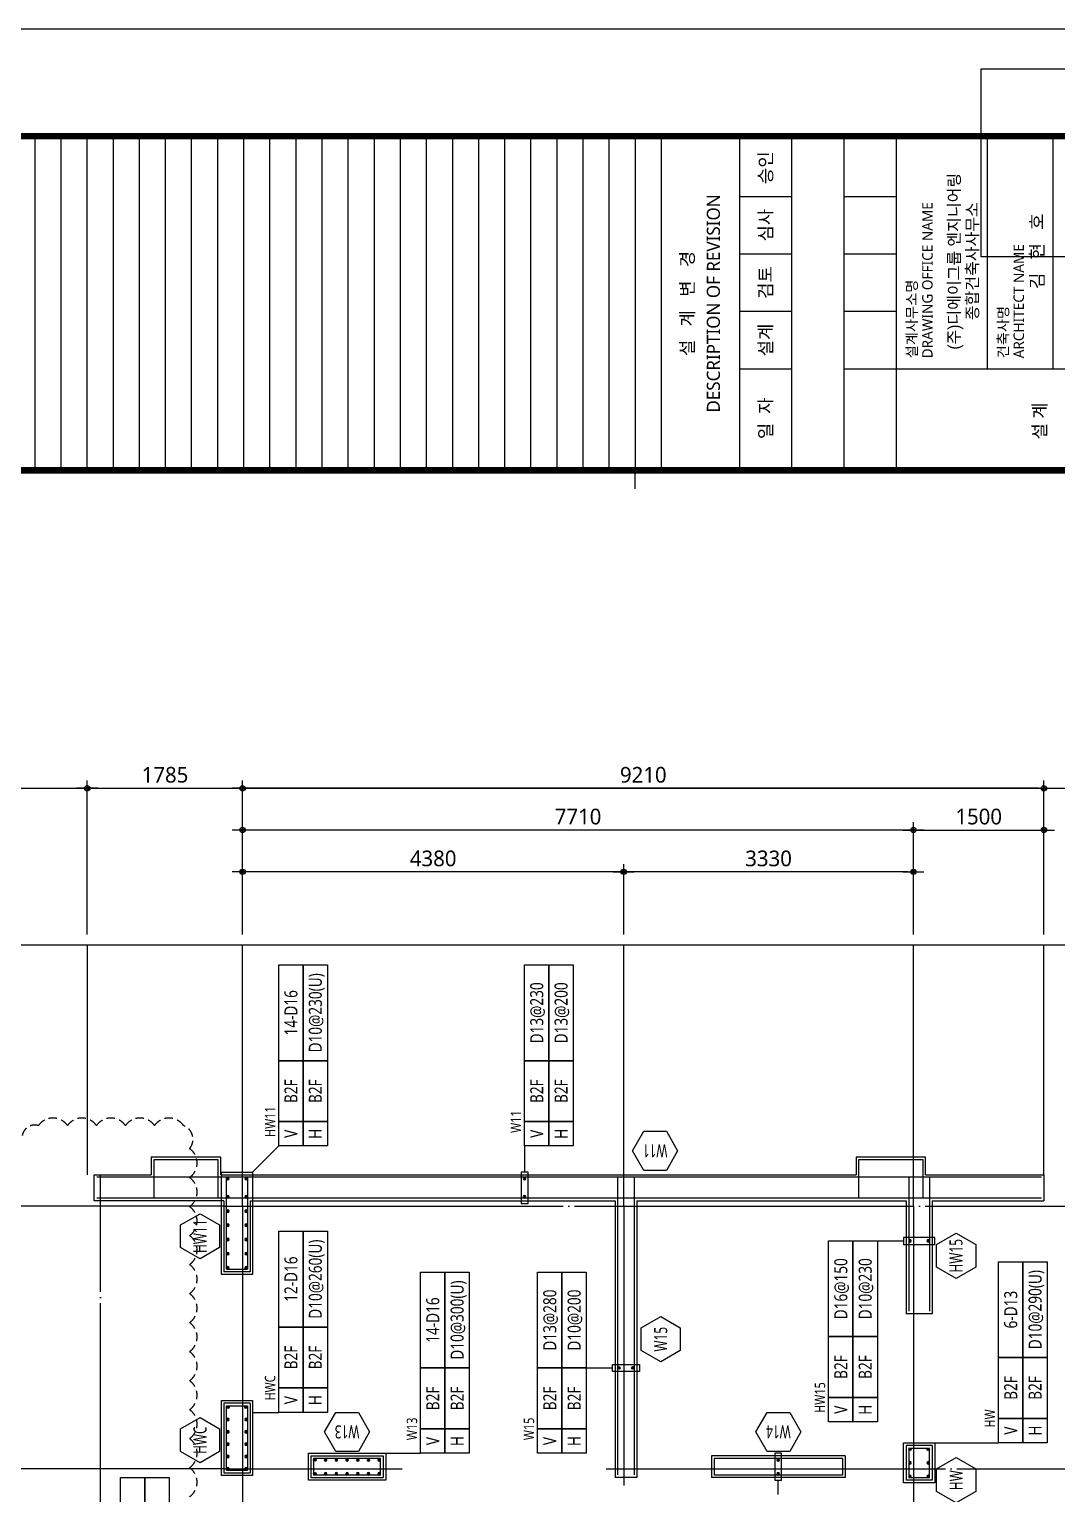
# Model space of a CAD drawing. Header units: millimetres. Extents: x 262481 to 2519995, y -394348 to 364571.
# Drawn here: x 333655 to 345464, y -318494 to -301669 of the extents above; entities that cross this region are included whole.
import ezdxf
from ezdxf.enums import TextEntityAlignment as Align
from ezdxf.xclip import XClip

# ---------------------------------------------------------------- set-up
doc = ezdxf.new("R2010")
doc.units = ezdxf.units.MM
doc.header["$LTSCALE"] = 65
doc.header["$XCLIPFRAME"] = 0
for name, pattern in [('CEN', [62, 60, -1, 0, -1]), ('FORM_고양장항A-1BL-S-성능$0$HID', [2.3, 1.5, -0.8]), ('XS-벽체$0$CEN', [62, 60, -1, 0, -1]), ('XS-벽체$0$HID', [2.3, 1.5, -0.8])]:
    doc.linetypes.add(name, pattern=pattern)
doc.layers.get('Defpoints').update_dxf_attribs({"color": 145})
for name, color, linetype in [('BAR', 2, 'Continuous'), ('BARR', 1, 'Continuous'), ('BOX', 7, 'Continuous'), ('CEN', 1, 'CEN'), ('DIM', 7, 'Continuous'), ('FORM_고양장항A-1BL-S-성능$0$FORM', 7, 'Continuous'), ('FORM_고양장항A-1BL-S-성능$0$FTEXT', 3, 'Continuous'), ('FORM_고양장항A-1BL-S-성능$0$시흥장현 A-9BL(건축폼)$0$FORM TEXT', 7, 'Continuous'), ('LEADER', 7, 'Continuous'), ('M', 7, 'Continuous'), ('NAME-W', 4, 'Continuous'), ('SEC', 11, 'Continuous'), ('TEXT-배근', 3, 'Continuous'), ('XS-벽체$0$BAR', 3, 'Continuous'), ('XS-벽체$0$CEN', 1, 'XS-벽체$0$CEN'), ('XS-벽체$0$WALL', 4, 'Continuous')]:
    doc.layers.add(name, color=color, linetype=linetype)
for name, color, linetype, plot in [('DEFPOINT', 144, 'Continuous', False), ('FORM_고양장항A-1BL-S-성능$0$DEFPOINT', 144, 'Continuous', False), ('XS-벽체$0$1215', 181, 'XS-벽체$0$HID', False)]:
    doc.layers.add(name, color=color, linetype=linetype, plot=plot)
doc.styles.add('FORM_고양장항A-1BL-S-성능$0$맑은고딕', font='malgun.ttf')
doc.styles.add('FORM_고양장항A-1BL-S-성능$0$시흥장현 A-9BL(건축폼)$0$FORM-의정부고산(건축)$0$돋움', font='Dotum.ttf')
doc.styles.add('맑은고딕', font='malgun.ttf')
doc.dimstyles.new('DIM_60', dxfattribs={"dimscale": 60, "dimtxt": 3, "dimasz": 1, "dimexe": 1.5, "dimexo": 2, "dimgap": 1, "dimtad": 1, "dimdec": 0, "dimzin": 0, "dimdsep": 46, "dimtxsty": '맑은고딕', "dimblk1": 'DIMDOT', "dimblk2": 'DIMDOT', "dimsah": 1, "dimcen": 0.09, "dimdle": 2, "dimclrd": 7, "dimclre": 7, "dimclrt": 3, "dimadec": 0, "dimazin": 0, "dimtfac": 1, "dimtdec": 0, "dimtix": 1, "dimtmove": 2, "dimatfit": 3, "dimldrblk": 'DIMDOT', "dimfxl": 0, "dimtolj": 1, "dimtzin": 0, "dimarcsym": 0})
picture_1 = doc.add_image_def('image1.jpg', size_in_pixel=(2126, 2126))

# ---------------------------------------------------------------- blocks, each defined once
blk = doc.blocks.new('XS-벽체', base_point=(1093553, 0))
at = {"layer": 'XS-벽체$0$1215'}
blk.add_lwpolyline([(100981, 527718, 0.520567), (100981, 528051, 0.520567), (100981, 528385, 0.520567), (100981, 528718, 0.520567), (100981, 529051, 0.520567), (100981, 529385, 0.520567), (100981, 529718, 0.520567), (100981, 530051, 0.520567), (100981, 530385, 0.520567), (100981, 530718, 0.520567), (100981, 531051, 0.520567), (100981, 531385, 0.520567), (100981, 531718, 0.520567), (100911, 531982, 0.520567), (100578, 531982, 0.520567), (100244, 531982, 0.520567), (99911, 531982, 0.520567), (99578, 531982, 0.520567), (99244, 531982, 0.520567), (99056, 531836, 0.520567)], format="xyb", dxfattribs=at)
at = {"layer": 'XS-벽체$0$BAR'}
for p, q in [((101311, 531588), (100571, 531588)), ((100571, 531588), (100571, 531148)), ((101311, 531148), (101311, 531588)), ((109411, 531588), (108671, 531588)), ((108671, 531588), (108671, 531148)), ((109411, 531148), (109411, 531588)), ((110771, 531388), (99916, 531388)), ((101406, 530333), (101406, 531388)), ((101646, 531388), (101646, 530333)), ((105901, 531388), (105901, 527968)), ((106091, 531388), (106091, 527968)), ((109246, 531388), (109246, 529848)), ((109486, 531388), (109486, 529848)), ((110771, 531148), (99916, 531148)), ((101406, 528023), (101406, 528763)), ((101646, 528763), (101646, 528023)), ((103176, 528158), (102406, 528158)), ((108486, 528158), (107011, 528158)), ((109246, 528278), (109246, 527938)), ((109486, 527938), (109486, 528278)), ((102406, 527968), (103176, 527968)), ((107011, 527968), (108486, 527968))]:
    blk.add_line(p, q, dxfattribs=at)
at = {"layer": 'XS-벽체$0$CEN'}
for p, q in [((99956, 522013), (99956, 531418)), ((101376, 531058), (110801, 531058)), ((101591, 531058), (101591, 524318)), ((105971, 531058), (105971, 527848)), ((109301, 531058), (109301, 524318)), ((101376, 528038), (103425, 528038)), ((105771, 528038), (110801, 528038))]:
    blk.add_line(p, q, dxfattribs=at)
at = {"layer": 'XS-벽체$0$WALL'}
for p, q in [((101341, 531618), (100541, 531618)), ((100541, 531618), (100541, 531418)), ((101341, 531418), (101341, 531618)), ((109441, 531618), (108641, 531618)), ((108641, 531618), (108641, 531418)), ((109441, 531418), (109441, 531618)), ((99886, 531418), (100541, 531418)), ((99886, 531118), (99886, 531418)), ((101341, 531418), (108641, 531418)), ((109441, 531418), (110801, 531418)), ((110801, 531418), (110801, 531118)), ((101376, 531118), (99886, 531118)), ((101376, 531118), (101376, 530303)), ((101676, 531118), (101676, 530303)), ((101676, 531118), (105871, 531118)), ((105871, 531118), (105871, 527938)), ((106121, 531118), (106121, 527938)), ((106121, 531118), (109216, 531118)), ((109216, 531118), (109216, 529818)), ((109516, 531118), (109516, 529818)), ((109516, 531118), (110801, 531118)), ((101676, 530303), (101376, 530303)), ((109516, 529818), (109216, 529818)), ((101676, 528793), (101376, 528793)), ((101376, 528793), (101376, 527993)), ((101676, 528793), (101676, 527993)), ((109216, 528308), (109216, 527908)), ((109516, 528308), (109216, 528308)), ((109516, 528308), (109516, 527908)), ((102376, 528188), (103206, 528188)), ((102376, 528188), (102376, 527938)), ((103206, 528188), (103206, 527938)), ((108516, 528188), (106981, 528188)), ((106981, 528188), (106981, 527938)), ((108516, 528188), (108516, 527938)), ((101376, 527993), (101676, 527993)), ((102376, 527938), (103206, 527938)), ((106121, 527938), (105871, 527938)), ((108516, 527938), (106981, 527938)), ((109516, 527908), (109216, 527908))]:
    blk.add_line(p, q, dxfattribs=at)
blk = doc.blocks.new('DIMDOT')
at = {"layer": 'DIM', "linetype": 'Continuous'}
blk.add_line((-2, 0), (2, 0), dxfattribs=at)
for radius in [0.5, 0.25]:
    blk.add_circle((0, 0), radius, dxfattribs=at)
blk = doc.blocks.new('*D241')
at = {"layer": 'Defpoints', "color": 0, "linetype": 'Continuous', "transparency": 16777216}
for p in [(336107, -310389), (336107, -312189), (345317, -312189)]:
    blk.add_point(p, dxfattribs=at)
at = {"layer": 'DIM', "color": 7, "linetype": 'Continuous', "lineweight": -2, "transparency": 16777216}
for p, q in [((336107, -312069), (336107, -310299)), ((345257, -310389), (336167, -310389)), ((345317, -312069), (345317, -310299))]:
    blk.add_line(p, q, dxfattribs=at)
at = {"layer": 'DIM', "color": 7, "linetype": 'Continuous', "lineweight": -2, "transparency": 16777216, "xscale": 60, "yscale": 60, "zscale": 60, "rotation": 180}
blk.add_blockref('DIMDOT', (336107, -310389), dxfattribs=at)
at = {"layer": 'DIM', "color": 7, "linetype": 'Continuous', "lineweight": -2, "transparency": 16777216, "xscale": 60, "yscale": 60, "zscale": 60}
blk.add_blockref('DIMDOT', (345317, -310389), dxfattribs=at)
at = {"layer": 'DIM', "color": 3, "linetype": 'Continuous', "transparency": 16777216, "insert": (340712, -310235), "char_height": 180, "attachment_point": 5, "style": '맑은고딕'}
blk.add_mtext('\\A1;9210', dxfattribs=at)
blk = doc.blocks.new('*D242')
at = {"layer": 'Defpoints', "color": 0, "linetype": 'Continuous', "transparency": 16777216}
for p in [(336107, -310869), (336107, -312189), (343817, -312189)]:
    blk.add_point(p, dxfattribs=at)
at = {"layer": 'DIM', "color": 7, "linetype": 'Continuous', "lineweight": -2, "transparency": 16777216}
for p, q in [((336107, -312069), (336107, -310779)), ((343757, -310869), (336167, -310869)), ((343817, -312069), (343817, -310779))]:
    blk.add_line(p, q, dxfattribs=at)
at = {"layer": 'DIM', "color": 7, "linetype": 'Continuous', "lineweight": -2, "transparency": 16777216, "xscale": 60, "yscale": 60, "zscale": 60, "rotation": 180}
blk.add_blockref('DIMDOT', (336107, -310869), dxfattribs=at)
at = {"layer": 'DIM', "color": 7, "linetype": 'Continuous', "lineweight": -2, "transparency": 16777216, "xscale": 60, "yscale": 60, "zscale": 60}
blk.add_blockref('DIMDOT', (343817, -310869), dxfattribs=at)
at = {"layer": 'DIM', "color": 3, "linetype": 'Continuous', "transparency": 16777216, "insert": (339962, -310715), "char_height": 180, "attachment_point": 5, "style": '맑은고딕'}
blk.add_mtext('\\A1;7710', dxfattribs=at)
blk = doc.blocks.new('*D243')
at = {"layer": 'Defpoints', "color": 0, "linetype": 'Continuous', "transparency": 16777216}
for p in [(345317, -310869), (343817, -312189), (345317, -312189)]:
    blk.add_point(p, dxfattribs=at)
at = {"layer": 'DIM', "color": 7, "linetype": 'Continuous', "lineweight": -2, "transparency": 16777216}
for p, q in [((343817, -312069), (343817, -310779)), ((343877, -310869), (345257, -310869)), ((345317, -312069), (345317, -310779))]:
    blk.add_line(p, q, dxfattribs=at)
at = {"layer": 'DIM', "color": 7, "linetype": 'Continuous', "lineweight": -2, "transparency": 16777216, "xscale": 60, "yscale": 60, "zscale": 60, "rotation": 180}
blk.add_blockref('DIMDOT', (343817, -310869), dxfattribs=at)
at = {"layer": 'DIM', "color": 7, "linetype": 'Continuous', "lineweight": -2, "transparency": 16777216, "xscale": 60, "yscale": 60, "zscale": 60}
blk.add_blockref('DIMDOT', (345317, -310869), dxfattribs=at)
at = {"layer": 'DIM', "color": 3, "linetype": 'Continuous', "transparency": 16777216, "insert": (344567, -310715), "char_height": 180, "attachment_point": 5, "style": '맑은고딕'}
blk.add_mtext('\\A1;1500', dxfattribs=at)
blk = doc.blocks.new('*D244')
at = {"layer": 'Defpoints', "color": 0, "linetype": 'Continuous', "transparency": 16777216}
for p in [(340487, -311349), (340487, -312189), (343817, -312189)]:
    blk.add_point(p, dxfattribs=at)
at = {"layer": 'DIM', "color": 7, "linetype": 'Continuous', "lineweight": -2, "transparency": 16777216}
for p, q in [((340487, -312069), (340487, -311259)), ((343817, -312069), (343817, -311259)), ((343757, -311349), (340547, -311349))]:
    blk.add_line(p, q, dxfattribs=at)
at = {"layer": 'DIM', "color": 7, "linetype": 'Continuous', "lineweight": -2, "transparency": 16777216, "xscale": 60, "yscale": 60, "zscale": 60, "rotation": 180}
blk.add_blockref('DIMDOT', (340487, -311349), dxfattribs=at)
at = {"layer": 'DIM', "color": 7, "linetype": 'Continuous', "lineweight": -2, "transparency": 16777216, "xscale": 60, "yscale": 60, "zscale": 60}
blk.add_blockref('DIMDOT', (343817, -311349), dxfattribs=at)
at = {"layer": 'DIM', "color": 3, "linetype": 'Continuous', "transparency": 16777216, "insert": (342152, -311196), "char_height": 180, "attachment_point": 5, "style": '맑은고딕'}
blk.add_mtext('\\A1;3330', dxfattribs=at)
blk = doc.blocks.new('*D245')
at = {"layer": 'Defpoints', "color": 0, "linetype": 'Continuous', "transparency": 16777216}
for p in [(336107, -311349), (336107, -312189), (340487, -312189)]:
    blk.add_point(p, dxfattribs=at)
at = {"layer": 'DIM', "color": 7, "linetype": 'Continuous', "lineweight": -2, "transparency": 16777216}
for p, q in [((336107, -312069), (336107, -311259)), ((340487, -312069), (340487, -311259)), ((340427, -311349), (336167, -311349))]:
    blk.add_line(p, q, dxfattribs=at)
at = {"layer": 'DIM', "color": 7, "linetype": 'Continuous', "lineweight": -2, "transparency": 16777216, "xscale": 60, "yscale": 60, "zscale": 60, "rotation": 180}
blk.add_blockref('DIMDOT', (336107, -311349), dxfattribs=at)
at = {"layer": 'DIM', "color": 7, "linetype": 'Continuous', "lineweight": -2, "transparency": 16777216, "xscale": 60, "yscale": 60, "zscale": 60}
blk.add_blockref('DIMDOT', (340487, -311349), dxfattribs=at)
at = {"layer": 'DIM', "color": 3, "linetype": 'Continuous', "transparency": 16777216, "insert": (338297, -311196), "char_height": 180, "attachment_point": 5, "style": '맑은고딕'}
blk.add_mtext('\\A1;4380', dxfattribs=at)
blk = doc.blocks.new('*D246')
at = {"layer": 'Defpoints', "color": 0, "linetype": 'Continuous', "transparency": 16777216}
for p in [(336107, -310389), (334322, -312189), (336107, -312189)]:
    blk.add_point(p, dxfattribs=at)
at = {"layer": 'DIM', "color": 7, "linetype": 'Continuous', "lineweight": -2, "transparency": 16777216}
for p, q in [((334322, -312069), (334322, -310299)), ((334382, -310389), (336047, -310389)), ((336107, -312069), (336107, -310299))]:
    blk.add_line(p, q, dxfattribs=at)
at = {"layer": 'DIM', "color": 7, "linetype": 'Continuous', "lineweight": -2, "transparency": 16777216, "xscale": 60, "yscale": 60, "zscale": 60, "rotation": 180}
blk.add_blockref('DIMDOT', (334322, -310389), dxfattribs=at)
at = {"layer": 'DIM', "color": 7, "linetype": 'Continuous', "lineweight": -2, "transparency": 16777216, "xscale": 60, "yscale": 60, "zscale": 60}
blk.add_blockref('DIMDOT', (336107, -310389), dxfattribs=at)
at = {"layer": 'DIM', "color": 3, "linetype": 'Continuous', "transparency": 16777216, "insert": (335215, -310235), "char_height": 180, "attachment_point": 5, "style": '맑은고딕'}
blk.add_mtext('\\A1;1785', dxfattribs=at)
blk = doc.blocks.new('BAR')
at = {"layer": 'BARR'}
h = blk.add_hatch(color=256, dxfattribs=at)
edge = h.paths.add_edge_path()
edge.add_arc((0, 0), 15, 0, 360)
blk.add_circle((0, 0), 15, dxfattribs=at)
blk = doc.blocks.new('FORM_고양장항A-1BL-S-성능')
at = {"layer": 'FORM_고양장항A-1BL-S-성능$0$DEFPOINT', "linetype": 'FORM_고양장항A-1BL-S-성능$0$HID'}
for p, q in [((820, 407), (757, 407)), ((820, 397), (757, 397)), ((820, 387), (757, 387)), ((820, 377), (757, 377)), ((820, 367), (757, 367)), ((820, 357), (757, 357)), ((820, 347), (757, 347)), ((820, 337), (757, 337)), ((820, 327), (757, 327)), ((820, 317), (757, 317)), ((820, 307), (757, 307)), ((820, 297), (757, 297))]:
    blk.add_line(p, q, dxfattribs=at)
at = {"layer": 'FORM_고양장항A-1BL-S-성능$0$DEFPOINT', "color": 1}
blk.add_line((753, 297), (756, 297), dxfattribs=at)
at = {"layer": 'FORM_고양장항A-1BL-S-성능$0$DEFPOINT'}
blk.add_lwpolyline([(0, 594), (0, 0), (841, 0), (841, 594), (0, 594)], dxfattribs=at)
at = {"layer": 'FORM_고양장항A-1BL-S-성능$0$FORM'}
for p, q in [((820, 412), (757, 412)), ((820, 402), (757, 402)), ((820, 392), (757, 392)), ((820, 382), (757, 382)), ((820, 372), (757, 372)), ((820, 362), (757, 362)), ((820, 352), (757, 352)), ((820, 342), (757, 342)), ((820, 332), (757, 332)), ((820, 322), (757, 322)), ((820, 312), (757, 312)), ((820, 302), (757, 302)), ((820, 292), (757, 292)), ((820, 292), (757, 292)), ((820, 277), (757, 277)), ((776, 277), (776, 267)), ((787, 277), (787, 267)), ((798, 277), (798, 267)), ((809, 277), (809, 267)), ((820, 267), (757, 267)), ((820, 257), (757, 257)), ((776, 257), (776, 247)), ((787, 257), (787, 247)), ((798, 257), (798, 247)), ((809, 257), (809, 247)), ((820, 247), (757, 247)), ((776, 247), (776, 187)), ((776, 229.5), (820, 229.5)), ((820, 217), (776, 217))]:
    blk.add_line(p, q, dxfattribs=at)
for points in [[(25, 573), (25, 21), (757, 21), (757, 573)], [(26, 572), (26, 22), (756, 22), (756, 572)], [(757, 572), (757, 22), (820, 22), (820, 572)]]:
    blk.add_lwpolyline(points, close=True, dxfattribs=at)
at = {"layer": 'FORM_고양장항A-1BL-S-성능$0$FORM', "const_width": 1}
blk.add_lwpolyline([(25.5, 572.5), (25.5, 21.5), (756.5, 21.5), (756.5, 572.5)], close=True, dxfattribs=at)
blk.add_lwpolyline([(757, 21.5), (820.5, 21.5), (820.5, 572.5), (757, 572.5)], dxfattribs=at)
at = {"layer": 'FORM_고양장항A-1BL-S-성능$0$FORM'}
blk.add_lwpolyline([(757, 21), (821, 21), (821, 573), (757, 573)], dxfattribs=at)
at = {"layer": 'FORM_고양장항A-1BL-S-성능$0$FTEXT', "style": 'FORM_고양장항A-1BL-S-성능$0$맑은고딕'}
for s, p in [('설   계   변   경', (788.5, 287)), ('DESCRIPTION OF REVISION', (788.5, 282)), ('일  자', (766.5, 272)), ('설계', (781.5, 272)), ('검토', (792.5, 272)), ('심사', (803.5, 272)), ('승인', (814.5, 272)), ('김   현   호', (798.5, 220)), ('설 계', (766, 219.5))]:
    blk.add_text(s, height=2.5, dxfattribs=at).set_placement(p, align=Align.MIDDLE_CENTER)
for s, p in [('설계사무소명', (778, 244)), ('DRAWING OFFICE NAME', (778, 241)), ('건축사명', (778, 226.5)), ('ARCHITECT NAME', (778, 223.5))]:
    blk.add_text(s, height=2, dxfattribs=at).set_placement(p, align=Align.MIDDLE_LEFT)
at = {"layer": 'FORM_고양장항A-1BL-S-성능$0$시흥장현 A-9BL(건축폼)$0$FORM TEXT', "color": 3, "style": 'FORM_고양장항A-1BL-S-성능$0$시흥장현 A-9BL(건축폼)$0$FORM-의정부고산(건축)$0$돋움'}
for s, p in [('(주)디에이그룹 엔지니어링', (796.59, 235.91)), ('종합건축사사무소', (796.59, 232.41))]:
    blk.add_text(s, height=2.25, dxfattribs=at).set_placement(p, align=Align.MIDDLE_CENTER)
at = {"color": 7, "true_color": 0xffffff}
image = blk.add_image(picture_1, insert=(797.45, 194.73), size_in_units=(36, 36), dxfattribs=at)
image.dxf.flags = 7

msp = doc.modelspace()

# ---------------------------------------------------------------- linework, layer by layer
at = {"layer": 'BAR'}
for p, q in [((335922.4, -315913.8), (336162.4, -315913.8)), ((335922.4, -317483.8), (336162.4, -317483.8)), ((343762.4, -317968.8), (344002.4, -317968.8)), ((336922.4, -318088.8), (336922.4, -318278.8)), ((337692.4, -318278.8), (337692.4, -318088.8)), ((341527.4, -318088.8), (341527.4, -318278.8)), ((343002.4, -318088.8), (343002.4, -318278.8)), ((335922.4, -318223.8), (336162.4, -318223.8)), ((343762.4, -318308.8), (344002.4, -318308.8))]:
    msp.add_line(p, q, dxfattribs=at)
at = {"layer": 'BOX'}
for points in [[(336522.4, -312418.8), (336802.4, -312418.8), (336802.4, -313518.8), (336522.4, -313518.8)], [(336802.4, -312418.8), (337082.4, -312418.8), (337082.4, -313518.8), (336802.4, -313518.8)], [(339347.4, -312418.8), (339627.4, -312418.8), (339627.4, -313518.8), (339347.4, -313518.8)], [(339627.4, -312418.8), (339907.4, -312418.8), (339907.4, -313518.8), (339627.4, -313518.8)], [(336522.4, -313518.8), (336802.4, -313518.8), (336802.4, -314218.8), (336522.4, -314218.8)], [(336802.4, -313518.8), (337082.4, -313518.8), (337082.4, -314218.8), (336802.4, -314218.8)], [(339347.4, -313518.8), (339627.4, -313518.8), (339627.4, -314218.8), (339347.4, -314218.8)], [(339627.4, -313518.8), (339907.4, -313518.8), (339907.4, -314218.8), (339627.4, -314218.8)], [(336522.4, -314218.8), (336802.4, -314218.8), (336802.4, -314498.8), (336522.4, -314498.8)], [(336802.4, -314218.8), (337082.4, -314218.8), (337082.4, -314498.8), (336802.4, -314498.8)], [(339347.4, -314218.8), (339627.4, -314218.8), (339627.4, -314498.8), (339347.4, -314498.8)], [(339627.4, -314218.8), (339907.4, -314218.8), (339907.4, -314498.8), (339627.4, -314498.8)], [(336522.4, -315478.8), (336802.4, -315478.8), (336802.4, -316578.8), (336522.4, -316578.8)], [(336802.4, -315478.8), (337082.4, -315478.8), (337082.4, -316578.8), (336802.4, -316578.8)], [(342842.4, -315588.8), (343122.4, -315588.8), (343122.4, -316688.8), (342842.4, -316688.8)], [(343122.4, -315588.8), (343402.4, -315588.8), (343402.4, -316688.8), (343122.4, -316688.8)], [(338152.4, -315948.8), (338432.4, -315948.8), (338432.4, -317048.8), (338152.4, -317048.8)], [(338432.4, -315948.8), (338712.4, -315948.8), (338712.4, -317048.8), (338432.4, -317048.8)], [(339497.4, -315948.8), (339777.4, -315948.8), (339777.4, -317048.8), (339497.4, -317048.8)], [(339777.4, -315948.8), (340057.4, -315948.8), (340057.4, -317048.8), (339777.4, -317048.8)], [(344794.9, -315828.8), (345074.9, -315828.8), (345074.9, -316928.8), (344794.9, -316928.8)], [(345074.9, -315828.8), (345354.9, -315828.8), (345354.9, -316928.8), (345074.9, -316928.8)], [(336522.4, -316578.8), (336802.4, -316578.8), (336802.4, -317278.8), (336522.4, -317278.8)], [(336802.4, -316578.8), (337082.4, -316578.8), (337082.4, -317278.8), (336802.4, -317278.8)], [(342842.4, -316688.8), (343122.4, -316688.8), (343122.4, -317388.8), (342842.4, -317388.8)], [(343122.4, -316688.8), (343402.4, -316688.8), (343402.4, -317388.8), (343122.4, -317388.8)], [(344794.9, -316928.8), (345074.9, -316928.8), (345074.9, -317628.8), (344794.9, -317628.8)], [(345074.9, -316928.8), (345354.9, -316928.8), (345354.9, -317628.8), (345074.9, -317628.8)], [(338152.4, -317048.8), (338432.4, -317048.8), (338432.4, -317748.8), (338152.4, -317748.8)], [(338432.4, -317048.8), (338712.4, -317048.8), (338712.4, -317748.8), (338432.4, -317748.8)], [(339497.4, -317048.8), (339777.4, -317048.8), (339777.4, -317748.8), (339497.4, -317748.8)], [(339777.4, -317048.8), (340057.4, -317048.8), (340057.4, -317748.8), (339777.4, -317748.8)], [(336522.4, -317278.8), (336802.4, -317278.8), (336802.4, -317558.8), (336522.4, -317558.8)], [(336802.4, -317278.8), (337082.4, -317278.8), (337082.4, -317558.8), (336802.4, -317558.8)], [(342842.4, -317388.8), (343122.4, -317388.8), (343122.4, -317668.8), (342842.4, -317668.8)], [(343122.4, -317388.8), (343402.4, -317388.8), (343402.4, -317668.8), (343122.4, -317668.8)], [(344794.9, -317628.8), (345074.9, -317628.8), (345074.9, -317908.8), (344794.9, -317908.8)], [(345074.9, -317628.8), (345354.9, -317628.8), (345354.9, -317908.8), (345074.9, -317908.8)], [(338152.4, -317748.8), (338432.4, -317748.8), (338432.4, -318028.8), (338152.4, -318028.8)], [(338432.4, -317748.8), (338712.4, -317748.8), (338712.4, -318028.8), (338432.4, -318028.8)], [(339497.4, -317748.8), (339777.4, -317748.8), (339777.4, -318028.8), (339497.4, -318028.8)], [(339777.4, -317748.8), (340057.4, -317748.8), (340057.4, -318028.8), (339777.4, -318028.8)], [(334702.4, -318308.8), (334982.4, -318308.8), (334982.4, -319408.8), (334702.4, -319408.8)], [(334982.4, -318308.8), (335262.4, -318308.8), (335262.4, -319408.8), (334982.4, -319408.8)]]:
    msp.add_lwpolyline(points, close=True, dxfattribs=at)
at = {"layer": 'CEN'}
for p, q in [((334322.4, -314828.8), (334322.4, -312188.8)), ((336107.4, -315188.8), (336107.4, -312188.8)), ((340487.4, -315188.8), (340487.4, -312188.8)), ((343817.4, -315188.8), (343817.4, -312188.8)), ((345317.4, -314828.8), (345317.4, -312188.8)), ((335892.4, -315188.8), (332752.4, -315188.8)), ((345317.4, -315188.8), (347317.4, -315188.8)), ((335892.4, -318208.8), (332752.4, -318208.8)), ((345317.4, -318208.8), (347317.4, -318208.8))]:
    msp.add_line(p, q, dxfattribs=at)
at = {"layer": 'DEFPOINT'}
for points in [[(331252.4, -346948.8), (331252.4, -310388.8), (348817.4, -310388.8), (348817.4, -346948.8)], [(332752.4, -345148.8), (332752.4, -312188.8), (347317.4, -312188.8), (347317.4, -345148.8)]]:
    msp.add_lwpolyline(points, close=True, dxfattribs=at)
at = {"layer": 'LEADER'}
for p, q in [((336222.4, -314798.8), (336522.4, -314498.8)), ((339347.4, -314498.8), (339347.4, -314798.8)), ((343402.4, -315588.8), (343702.4, -315588.8)), ((340057.4, -317048.8), (340357.4, -317048.8)), ((336222.4, -317558.8), (336522.4, -317558.8)), ((344062.4, -317908.8), (344794.9, -317908.8)), ((337752.4, -318028.8), (338152.4, -318028.8)), ((342262.4, -318503.8), (342262.4, -318338.8))]:
    msp.add_line(p, q, dxfattribs=at)
for points in [[(335862.4, -315973.8), (335862.4, -314798.8), (336222.4, -314798.8), (336222.4, -315973.8)], [(339387.4, -314798.8), (339307.4, -314798.8), (339307.4, -315158.8), (339387.4, -315158.8)], [(343702.4, -315548.8), (343702.4, -315628.8), (344062.4, -315628.8), (344062.4, -315548.8)], [(340357.4, -317088.8), (340357.4, -317008.8), (340667.4, -317008.8), (340667.4, -317088.8)], [(335862.4, -318283.8), (335862.4, -317423.8), (336222.4, -317423.8), (336222.4, -318283.8)], [(343702.4, -318368.8), (343702.4, -317908.8), (344062.4, -317908.8), (344062.4, -318368.8)], [(336862.4, -318338.8), (336862.4, -318028.8), (337752.4, -318028.8), (337752.4, -318338.8)], [(342222.4, -318338.8), (342302.4, -318338.8), (342302.4, -318028.8), (342222.4, -318028.8)]]:
    msp.add_lwpolyline(points, close=True, dxfattribs=at)
at = {"layer": 'M'}
for points in [[(340977.2, -314328.8), (341107.1, -314553.8), (340977.2, -314778.8), (340717.3, -314778.8), (340587.4, -314553.8), (340717.3, -314328.8)], [(335842.4, -315666.2), (335617.4, -315796.1), (335392.4, -315666.2), (335392.4, -315406.3), (335617.4, -315276.4), (335842.4, -315406.3)], [(344532.4, -315889.6), (344307.4, -316019.5), (344082.4, -315889.6), (344082.4, -315629.8), (344307.4, -315499.9), (344532.4, -315629.8)], [(341137.4, -316848.7), (340912.4, -316978.6), (340687.4, -316848.7), (340687.4, -316588.8), (340912.4, -316458.9), (341137.4, -316588.8)], [(335842.4, -318008.7), (335617.4, -318138.6), (335392.4, -318008.7), (335392.4, -317748.8), (335617.4, -317618.9), (335842.4, -317748.8)], [(337437.3, -317558.8), (337567.2, -317783.8), (337437.3, -318008.8), (337177.5, -318008.8), (337047.6, -317783.8), (337177.5, -317558.8)], [(342394.8, -317558.8), (342524.7, -317783.8), (342394.8, -318008.8), (342135, -318008.8), (342005.1, -317783.8), (342135, -317558.8)], [(344532.4, -318468.7), (344307.4, -318598.6), (344082.4, -318468.7), (344082.4, -318208.8), (344307.4, -318078.9), (344532.4, -318208.8)]]:
    msp.add_lwpolyline(points, close=True, dxfattribs=at)

# ---------------------------------------------------------------- block references
at = {"xscale": 60, "yscale": 60, "zscale": 60, "rotation": 90}
msp.add_blockref('FORM_고양장항A-1BL-S-성능', (358437.4, -352128.8), dxfattribs=at)
at = {"layer": 'BARR', "xscale": -1}
for p, rotation in [((335937.4, -314873.8), 270), ((336147.4, -314873.8), 270), ((339347.4, -314873.8), 270), ((335937.4, -315083.8), 270), ((336147.4, -315083.8), 270), ((339347.4, -315083.8), 270), ((335937.4, -315246.8), 270), ((336147.4, -315246.8), 270), ((335937.4, -315409.8), 270), ((336147.4, -315409.8), 270), ((335937.4, -315572.8), 270), ((336147.4, -315572.8), 270), ((335937.4, -315735.8), 270), ((336147.4, -315735.8), 270), ((335937.4, -315898.8), 270), ((336147.4, -315898.8), 270), ((335937.4, -317640.8), 270), ((336147.4, -317640.8), 270), ((335937.4, -317782.8), 270), ((336147.4, -317782.8), 270), ((335937.4, -317924.8), 270), ((336147.4, -317924.8), 270), ((335937.4, -318066.8), 270), ((336147.4, -318066.8), 270), ((337060.8, -318103.8), 90), ((337184.1, -318103.8), 90), ((337307.4, -318103.8), 90), ((337430.8, -318103.8), 90), ((337554.1, -318103.8), 90), ((337677.4, -318103.8), 90), ((342262.4, -318103.8), 90), ((343777.4, -318138.8), 270), ((343987.4, -318138.8), 270), ((335937.4, -318208.8), 270), ((336147.4, -318208.8), 270), ((337060.8, -318263.8), 90), ((337184.1, -318263.8), 90), ((337307.4, -318263.8), 90), ((337430.8, -318263.8), 90), ((337554.1, -318263.8), 90), ((337677.4, -318263.8), 90), ((342262.4, -318263.8), 90), ((343777.4, -318293.8), 270), ((343987.4, -318293.8), 270)]:
    msp.add_blockref('BAR', p, dxfattribs=dict(at, rotation=rotation))
for p in [(343777.4, -315588.8), (343987.4, -315588.8)]:
    msp.add_blockref('BAR', p, dxfattribs=at)
at = {"layer": 'BARR'}
for p, rotation in [((340432.4, -317048.8), 179.9999999999993), ((340592.4, -317048.8), 179.9999999999993), ((335937.4, -317498.8), 270), ((336147.4, -317498.8), 270), ((343777.4, -317983.8), 270), ((343987.4, -317983.8), 270), ((336937.4, -318103.8), 269.9999999999993), ((336937.4, -318263.8), 269.9999999999993)]:
    msp.add_blockref('BAR', p, dxfattribs=dict(at, rotation=rotation))
at = {"layer": 'SEC'}
ref = msp.add_blockref('XS-벽체', (1328069.3, -846246.3), dxfattribs=at)
XClip(ref).set_block_clipping_path([(98235.6265650163, 501097.5453104126), (112800.6265650147, 534057.545310404)])

# ---------------------------------------------------------------- texts
at = {"layer": 'NAME-W', "style": '맑은고딕', "width": 0.7}
for s, rotation, p in [('W11', 180, (340847.2, -314553.8)), ('HW11', 90, (335617.4, -315536.3)), ('HW15', 90, (344307.4, -315759.7)), ('W15', 90, (340912.4, -316718.8)), ('HWC', 90, (335617.4, -317878.8)), ('W13', 180, (337307.4, -317783.8)), ('W14', 180, (342264.9, -317783.8)), ('HW', 90, (344307.4, -318338.8))]:
    msp.add_text(s, height=150, rotation=rotation, dxfattribs=at).set_placement(p, align=Align.MIDDLE)
at = {"layer": 'TEXT-배근', "style": '맑은고딕', "width": 0.8}
for s, p in [('D10@230(U)', (336942.4, -312968.8)), ('14-D16', (336662.4, -312968.8)), ('D13@230', (339487.4, -312968.8)), ('B2F', (336662.4, -313868.8)), ('B2F', (336942.4, -313868.8)), ('B2F', (339487.4, -313868.8)), ('B2F', (339767.4, -313868.8)), ('V', (336662.4, -314358.8)), ('H', (336942.4, -314358.8)), ('V', (339487.4, -314358.8)), ('H', (339767.4, -314358.8)), ('D10@260(U)', (336942.4, -316028.8)), ('12-D16', (336662.4, -316028.8)), ('D16@150', (342982.4, -316138.8)), ('D10@230', (343262.4, -316138.8)), ('D10@290(U)', (345214.9, -316378.8)), ('D10@300(U)', (338572.4, -316498.8)), ('14-D16', (338292.4, -316498.8)), ('D13@280', (339637.4, -316498.8)), ('6-D13', (344934.9, -316378.8)), ('B2F', (336662.4, -316928.8)), ('B2F', (336942.4, -316928.8)), ('B2F', (342982.4, -317038.8)), ('B2F', (343262.4, -317038.8)), ('B2F', (344934.9, -317278.8)), ('B2F', (345214.9, -317278.8)), ('B2F', (338292.4, -317398.8)), ('B2F', (338572.4, -317398.8)), ('B2F', (339637.4, -317398.8)), ('B2F', (339917.4, -317398.8)), ('V', (336662.4, -317418.8)), ('H', (336942.4, -317418.8)), ('V', (342982.4, -317528.8)), ('H', (343262.4, -317528.8)), ('V', (344934.9, -317768.8)), ('H', (345214.9, -317768.8)), ('V', (338292.4, -317888.8)), ('H', (338572.4, -317888.8)), ('V', (339637.4, -317888.8)), ('H', (339917.4, -317888.8))]:
    msp.add_text(s, height=150, rotation=90, dxfattribs=at).set_placement(p, align=Align.MIDDLE_CENTER)
at = {"layer": 'TEXT-배근', "color": 1, "style": '맑은고딕', "width": 0.8}
for s, p in [('D13@200', (339767.4, -312968.8)), ('D10@200', (339917.4, -316498.8))]:
    msp.add_text(s, height=150, rotation=90, dxfattribs=at).set_placement(p, align=Align.MIDDLE_CENTER)
at = {"layer": 'TEXT-배근', "color": 2, "style": '맑은고딕', "width": 0.8}
for s, p in [('HW11', (336422.4, -314218.8)), ('W11', (339247.4, -314218.8)), ('HWC', (336422.4, -317278.8)), ('HW15', (342742.4, -317388.8)), ('W13', (338052.4, -317748.8)), ('W15', (339397.4, -317748.8)), ('HW', (344694.9, -317628.8))]:
    msp.add_text(s, height=120, rotation=90, dxfattribs=at).set_placement(p, align=Align.MIDDLE_CENTER)

# ---------------------------------------------------------------- dimensions: what is measured, and where the dimension line sits
at = {"layer": 'DIM', "linetype": 'Continuous'}
for base, p1, p2, picture, middle in [((336107.4, -310388.8), (334322.4, -312188.8), (336107.4, -312188.8), '*D246', (335214.9, -310235.2)), ((345317.4, -310868.8), (343817.4, -312188.8), (345317.4, -312188.8), '*D243', (344567.4, -310715.2))]:
    dim = msp.add_linear_dim(base=base, p1=p1, p2=p2, dimstyle='DIM_60', dxfattribs=at)
    dim.commit()
    dim.dimension.update_dxf_attribs({"geometry": picture, "text_midpoint": middle})
for base, p1, p2, picture, middle in [((336107.4, -310388.8), (345317.4, -312188.8), (336107.4, -312188.8), '*D241', (340712.4, -310235.2)), ((336107.4, -310868.8), (343817.4, -312188.8), (336107.4, -312188.8), '*D242', (339962.4, -310715.2)), ((336107.4, -311348.8), (340487.4, -312188.8), (336107.4, -312188.8), '*D245', (338297.4, -311195.8)), ((340487.4, -311348.8), (343817.4, -312188.8), (340487.4, -312188.8), '*D244', (342152.4, -311195.8))]:
    dim = msp.add_linear_dim(base=base, p1=p1, p2=p2, angle=180, dimstyle='DIM_60', dxfattribs=at)
    dim.commit()
    dim.dimension.update_dxf_attribs({"geometry": picture, "text_midpoint": middle})

doc.saveas('drawing.dxf')
